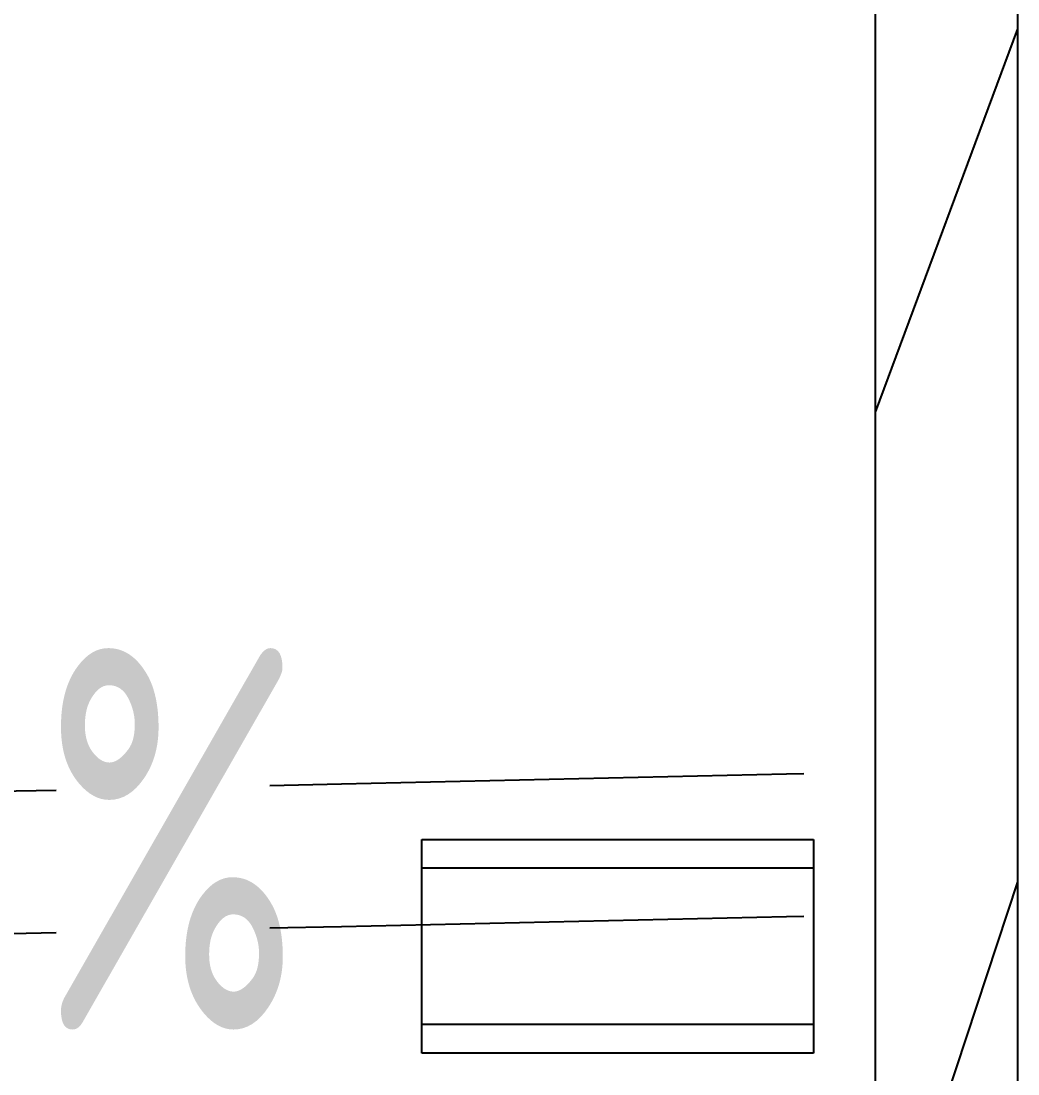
# Model space of a CAD drawing. Header units: inches. Extents: x 0 to 1813292486, y 0 to 3473589894.
# Drawn here: x 600610386 to 600611786, y 3473201539 to 3473203017 of the extents above; entities that cross this region are included whole.
import ezdxf

# ---------------------------------------------------------------- set-up
doc = ezdxf.new("R2010")
doc.units = ezdxf.units.IN
doc.header["$LTSCALE"] = 1000
doc.header["$MEASUREMENT"] = 0
doc.linetypes.add('AX-MALL-WALL-P02-QT$0$DASH', pattern=[0.35, 0.25, -0.1])
for name, color, linetype in [('A-Anno-Note', 241, 'Continuous'), ('AX-MALL-DIM-P02$0$A-Anno-Note', 241, 'Continuous'), ('AX-MALL-P02-200$0$A-Anno-Note', 241, 'Continuous'), ('AX-MALL-WALL-P02$0$A-Anno-Note', 241, 'Continuous'), ('AX-MALL-WALL-P02-QT$0$A-Detl-Patt', 8, 'Continuous'), ('AX-MALL-WALL-P02-QT$0$A-Detl-Thin', 131, 'Continuous'), ('AX-MALL-WALL-P02-QT$0$A-Fixt', 81, 'Continuous'), ('AX-MALL-WALL-P02-QT$0$A-Wall', 2, 'Continuous'), ('AX-MALL-WALL-P02-QT$0$A-Wall-Patt', 13, 'Continuous')]:
    doc.layers.add(name, color=color, linetype=linetype)
doc.styles.add('AX-MALL-DIM-P02$0$_TCH_DIM', font='gbenor.shx')

# ---------------------------------------------------------------- blocks, each defined once
blk = doc.blocks.new('AX-MALL-WALL-P02-QT$0$tj')
at = {"layer": 'AX-MALL-WALL-P02-QT$0$A-Detl-Patt'}
h = blk.add_hatch(dxfattribs=at)
h.set_pattern_fill('STEEL', color=256, scale=100.0000000000001, angle=50.43183869082386)
h.set_pattern_definition([(75.00000000004839, (-14278.19445574284, 156289.8254051208), (-153.3407249234246, 41.08752340989569), []), (75.00000000004839, (-14317.88195610046, 156358.5661673546), (-153.3407249234246, 41.08752340989569), [])])
edge = h.paths.add_edge_path()
edge.add_line((88101.273016572, 47666.64152574539), (87883.93542659283, 47459.84604215622))
edge.add_line((87883.93542659283, 47459.84604215622), (91571.54751467705, 43584.64122533798))
edge.add_arc((262949.389629302, 558937.705083496), 543101.4133620498, 251.6057364187558, 260.0288666978238)
edge.add_arc((172180.8466627672, -2862.146247219684), 27099.9982179492, 64.7128659603706, 96.9316049602786, ccw=False)
edge.add_arc((262948.9730309481, 558936.3205539446), 543099.9677998082, 261.6155114784545, 271.7251478115656)
edge.add_line((279298.9759148359, 16082.51663446426), (279298.9759315252, 16382.65274763107))
edge.add_arc((262948.9742454757, 558936.3204835369), 542799.9676941936, 261.62020364125146, 271.7261014454634, ccw=False)
edge.add_arc((172180.8456921196, -2862.14609140989), 27400.00151046549, 64.80631838577902, 96.83815911678944)
edge.add_arc((262949.394896181, 558937.7037490648), 542801.4137571028, 251.6136389015772, 260.02417327084333, ccw=False)
edge.add_line((91737.26096642017, 43845.69257831573), (88101.273016572, 47666.64152574539))
blk.add_lwpolyline([(88103.03003954887, 47737.33037519455), (87813.24658572674, 47461.60306501389), (91543.92713344097, 43541.13421487808, 0.03677856867194786), (168908.9495433569, 23989.2463850975, -0.1416543586965341), (183742.0972260237, 21592.70785188675, 0.04416604653312874), (279348.9759123325, 16034.00206041336), (279348.9759345055, 16434.18465709686, -0.04414427716130016), (183859.0483468771, 21979.79425859451, 0.1405450684183163), (168919.8474783897, 24393.46752309799, -0.03670519880877311), (91764.87840116024, 43889.20268630981), (88103.03007543087, 47737.33033752441)], format="xyb", dxfattribs=at)
blk.add_lwpolyline([(88101.273016572, 47666.64152574539), (87883.93542659283, 47459.84604215622), (91571.54751467705, 43584.64122533798, 0.0367693963449814), (168910.2986617088, 24039.77597379684, -0.1415142461245126), (183756.7420067787, 21641.08926153183, 0.04414024362697595), (279298.9759148359, 16082.51663446426), (279298.9759315252, 16382.65274763107, -0.04412389944666065), (183844.4648458958, 21931.40288829803, 0.1406825130026793), (168918.4574091434, 24342.94360637665, -0.03671436212623864), (91737.26096642017, 43845.69257831573)], format="xyb", close=True, dxfattribs=at)
blk = doc.blocks.new('AX-MALL-WALL-P02-QT$0$JB-AC(i)-Li')
for p, q in [((-275, 0), (275, 0)), ((-275, 0), (275, 0)), ((-275, -300), (-275, 0)), ((275, 0), (275, -300)), ((-275, -40), (275, -40)), ((275, -260), (-275, -260)), ((275, -300), (-275, -300))]:
    blk.add_line(p, q)
blk = doc.blocks.new('AX-MALL-WALL-P02-QT')
at = {"layer": 'AX-MALL-WALL-P02-QT$0$A-Wall-Patt'}
h = blk.add_hatch(dxfattribs=at)
h.set_pattern_fill('普通砖', color=256, scale=200, style=0)
h.set_pattern_definition([(45, (0, 359.0227), (-353.55353201463, 353.55353201463), [])])
h.paths.add_polyline_path([(600409030.3073413, 3473050280.260516), (600409158.6086836, 3473050341.673531), (600413225.743226, 3473061259.295508), (600413155.3072668, 3473061356.677334), (600413038.3255968, 3473061329.114074), (600408969.5609068, 3473050407.116207)])
at = {"layer": 'AX-MALL-WALL-P02-QT$0$A-Detl-Thin', "linetype": 'AX-MALL-WALL-P02-QT$0$DASH', "ltscale": 3}
for points in [[(600405543.1765977, 3473052667.763798, 0.00185635924732505), (600409318.7459495, 3473051344.451815, 0.00185635924732505)], [(600405473.3493404, 3473052480.322855, 0.001855670150145924), (600409248.9085772, 3473051156.983755, 0.001855670150145924)]]:
    blk.add_lwpolyline(points, format="xyb", dxfattribs=at)
at = {"layer": 'AX-MALL-WALL-P02-QT$0$A-Wall'}
for p, q in [((600408969.5609068, 3473050407.116207), (600413038.3255968, 3473061329.114074)), ((600409158.6086836, 3473050341.673531), (600413225.743226, 3473061259.295508))]:
    blk.add_line(p, q, dxfattribs=at)
at = {"layer": 'AX-MALL-WALL-P02-QT$0$A-Detl-Thin', "rotation": 339.5681613091762}
blk.add_blockref('AX-MALL-WALL-P02-QT$0$tj', (600144118.6961328, 3473128496.287411), dxfattribs=at)
at = {"layer": 'AX-MALL-WALL-P02-QT$0$A-Fixt', "rotation": 339.5681613375581}
blk.add_blockref('AX-MALL-WALL-P02-QT$0$JB-AC(i)-Li', (600408946.4564683, 3473051381.871018), dxfattribs=at)
blk = doc.blocks.new('AX-MALL-WALL-P02')
at = {"layer": 'AX-MALL-WALL-P02$0$A-Anno-Note'}
blk.add_blockref('AX-MALL-WALL-P02-QT', (0, 0), dxfattribs=at)
blk = doc.blocks.new('AX-MALL-DIM-P02')
at = {"layer": 'AX-MALL-DIM-P02$0$A-Anno-Note', "style": 'AX-MALL-DIM-P02$0$_TCH_DIM', "width": 0.7}
blk.add_text('1%', height=535.5, rotation=339.5681613182894, dxfattribs=at).set_placement((600407949.282342, 3473051468.583812))
blk = doc.blocks.new('AX-MALL-P02-200')
at = {"layer": 'AX-MALL-P02-200$0$A-Anno-Note'}
blk.add_blockref('AX-MALL-WALL-P02', (0, 0), dxfattribs=at)
blk.add_blockref('AX-MALL-DIM-P02', (0, 0), dxfattribs=at)

msp = doc.modelspace()

# ---------------------------------------------------------------- block references
at = {"layer": 'A-Anno-Note', "rotation": 20.43183869077545}
msp.add_blockref('AX-MALL-P02-200', (1250392458.527329, 9048125.682563305), dxfattribs=at)

doc.saveas('drawing.dxf')
